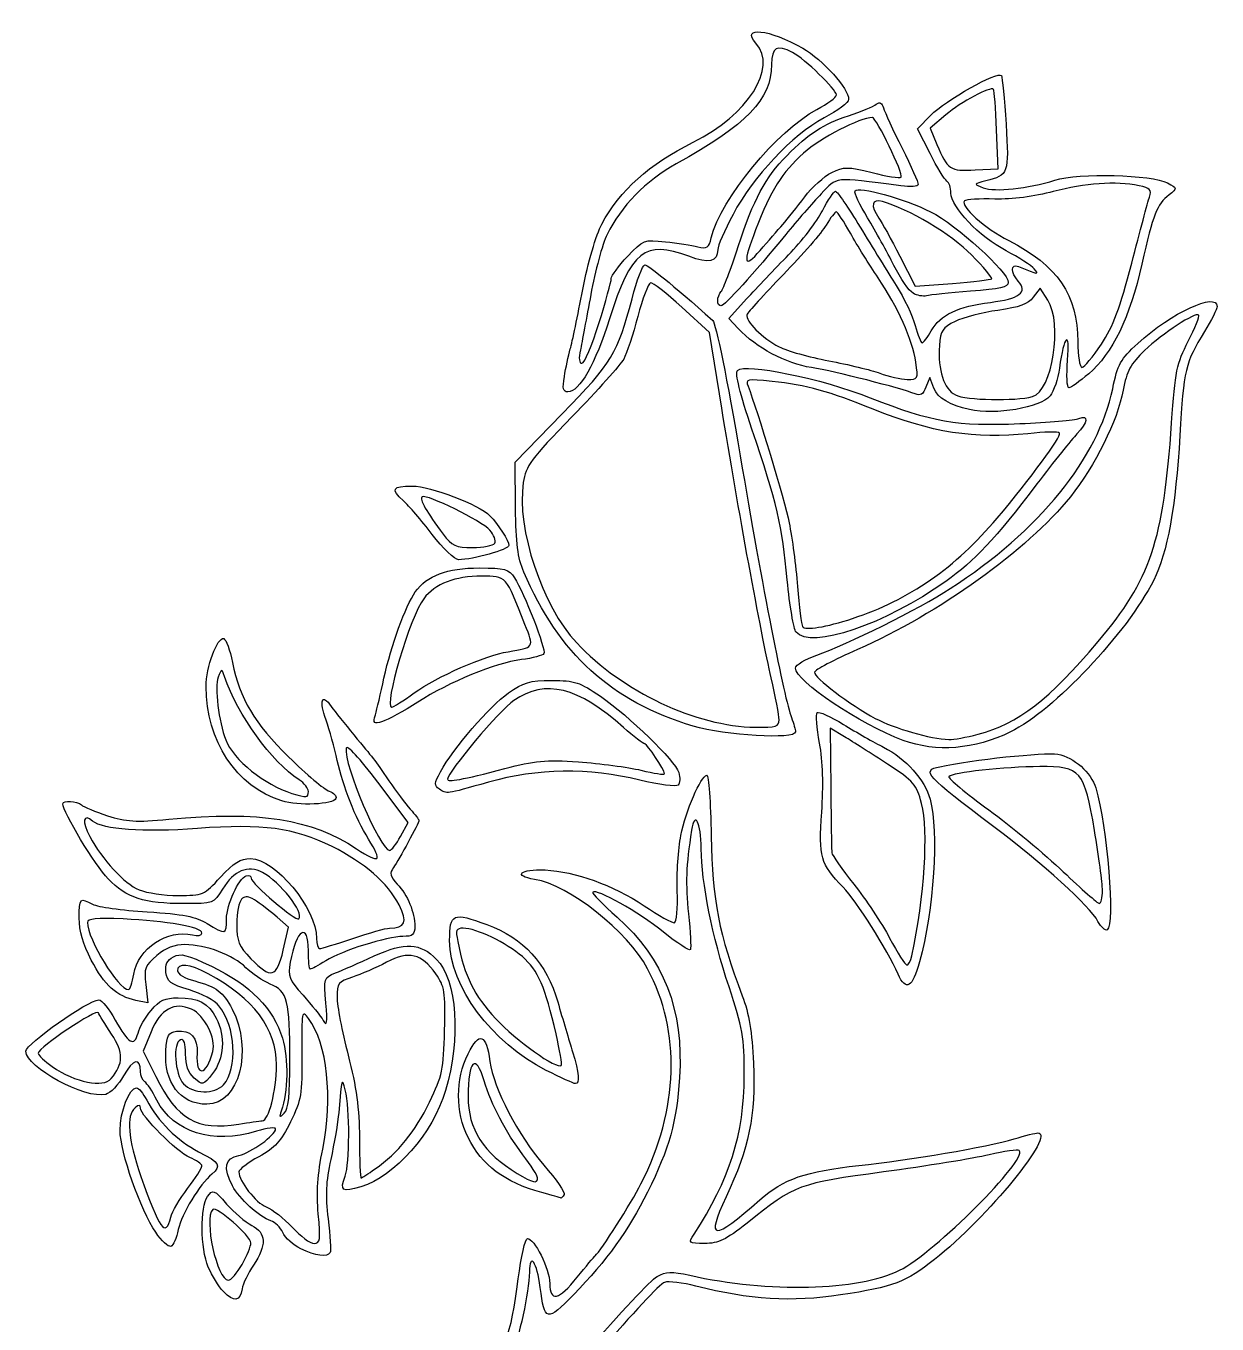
# Model space of a CAD drawing. Extents: x 1 to 78, y 1 to 158.
# Drawn here: x 0.5 to 77.5, y 74.5 to 158.4 of the extents above; entities that cross this region are included whole.
import ezdxf

# ---------------------------------------------------------------- set-up
doc = ezdxf.new("R2010")
doc.units = 0
doc.layers.get('0').update_dxf_attribs({"linetype": 'CONTINUOUS'})

msp = doc.modelspace()

# ---------------------------------------------------------------- linework, layer by layer
at = {"color": 7}
for points in [[(58.975884, 150.142403), (58.167775, 151.743256), (59.022843, 152.625462)], [(59.983796, 152.644238), (58.981131, 151.79277), (59.416106, 150.743198)], [(61.888661, 149.086372), (63.367708, 149.16446), (63.271456, 151.678001)], [(57.016232, 143.516433), (58.005861, 141.572573), (60.4222, 141.760045)], [(66.575371, 140.682694), (66.078867, 141.442837), (65.639114, 140.859844)], [(45.508415, 133.686335), (44.714864, 138.581126), (42.928786, 140.221682)], [(46.5777, 138.833964), (45.9578, 139.493818), (47.116772, 140.757264)], [(59.21716, 134.984424), (58.947587, 135.67071), (58.708549, 135.047743)], [(32.174431, 127.245965), (32.146875, 130.198305), (35.196005, 133.331382)], [(53.445833, 112.450684), (52.519792, 113.009558), (52.553359, 109.126592)], [(24.745388, 106.015726), (25.232436, 106.920123), (23.272439, 109.521456)], [(17.160231, 98.667324), (17.507457, 100.160817), (16.757374, 100.792172)], [(8.27593, 96.437262), (8.407793, 95.267378), (7.63313, 95.422313)], [(8.622553, 93.397599), (8.102401, 92.142522), (8.924464, 90.49099)]]:
    msp.add_lwpolyline(points, dxfattribs=at)
for points in [[(49.449456, 145.568701)], [(62.955331, 142.056805)], [(57.873662, 141.120229)], [(45.24375, 140.644876)], [(37.561507, 139.16592)], [(70.045096, 137.829617)], [(58.05015, 136.662897)], [(35.332165, 135.736855)], [(65.592169, 134.446458)], [(61.515625, 133.599576)], [(26.788787, 125.532073)], [(30.834261, 124.971754)], [(53.967113, 120.105194)], [(50.312955, 119.215786)], [(25.631909, 115.299575)], [(23.117489, 113.878606)], [(49.2125, 113.557108)], [(43.65625, 113.145181)], [(62.071231, 112.620676)], [(57.232825, 112.225529)], [(31.485417, 110.408469)], [(27.252671, 109.074122)], [(17.065624, 108.307857)], [(18.785416, 108.917362)], [(24.745388, 106.015726)], [(70.113059, 102.531646)], [(69.827537, 100.523098)], [(21.655031, 99.424636)], [(17.160231, 98.667324)], [(57.796001, 98.298312)], [(7.50181, 97.123017)], [(56.908549, 97.107687)], [(34.793597, 93.249832)], [(34.164603, 90.898504)], [(6.037717, 90.369483)], [(15.798656, 87.633061)], [(23.110197, 84.535838)], [(33.602083, 83.942378)], [(33.866646, 82.999498)], [(9.893124, 81.410781)], [(19.427282, 81.630962)], [(8.919497, 80.43077)], [(18.295804, 79.366412)], [(14.503362, 78.358294)], [(13.292692, 76.601005)]]:
    msp.add_lwpolyline(points, close=True, dxfattribs=at)
for points in [[(47.714815, 157.281186), (46.706713, 158.395129), (48.583273, 158.19565), (50.737635, 156.95986)], [(43.65625, 150.877029), (47.196621, 152.63671), (49.141171, 155.705082), (47.714815, 157.281186)], [(50.08979, 156.674184), (49.032861, 157.214582), (48.746833, 157.050865), (48.7309, 155.896381)], [(50.737635, 156.95986), (52.0685, 156.196447), (53.710417, 154.361836), (53.710417, 153.638194)], [(52.916667, 153.937563), (52.916667, 154.287648), (50.856205, 156.282322), (50.08979, 156.674184)], [(48.7309, 155.896381), (48.699655, 153.632463), (47.138593, 152.010064), (42.55361, 149.476378)], [(59.022843, 152.625462), (59.952866, 153.585003), (63.389793, 155.517545), (63.580944, 155.188427)], [(63.075717, 154.299089), (62.883145, 154.507256), (60.975026, 153.485997), (59.983796, 152.644238)], [(63.580944, 155.188427), (63.645833, 155.076703), (63.781855, 153.667578), (63.883215, 152.057037)], [(51.659896, 153.000545), (52.35112, 153.364053), (52.916667, 153.78571), (52.916667, 153.937563)], [(53.710417, 153.638194), (53.710417, 153.45028), (52.993573, 152.914459), (52.117434, 152.447481)], [(63.271456, 151.678001), (63.218518, 153.060449), (63.130435, 154.239938), (63.075717, 154.299089)], [(44.830439, 144.708489), (45.452898, 147.233), (49.090056, 151.649095), (51.659896, 153.000545)], [(53.710417, 152.596759), (54.510781, 152.857556), (55.313046, 153.187654), (55.493224, 153.330309)], [(55.493224, 153.330309), (55.725076, 153.513875), (55.863014, 153.445647), (55.965188, 153.096862)], [(55.965188, 153.096862), (56.044587, 152.825812), (56.583707, 151.651543), (57.163229, 150.487376)], [(52.117434, 152.447481), (50.064427, 151.353241), (47.517143, 148.653442), (46.235937, 146.213845)], [(49.710671, 150.009214), (51.151806, 151.468495), (52.069164, 152.06196), (53.710417, 152.596759)], [(55.241695, 152.470224), (54.43751, 152.476748), (51.90649, 151.167378), (50.799624, 150.17221)], [(57.09992, 148.629311), (57.279693, 148.809085), (55.509496, 152.468051), (55.241695, 152.470224)], [(63.883215, 152.057037), (64.084626, 148.856758), (64.044557, 148.744189), (62.573958, 148.378691)], [(37.750163, 145.592585), (38.923576, 147.776802), (40.804166, 149.459449), (43.65625, 150.877029)], [(50.799624, 150.17221), (49.383844, 148.899302), (48.695189, 147.80188), (47.69807, 145.229647)], [(57.163229, 150.487376), (57.742751, 149.32321), (58.214977, 148.269424), (58.21262, 148.14563)], [(59.416106, 150.743198), (60.095447, 149.103983), (60.250776, 148.999899), (61.888661, 149.086372)], [(42.55361, 149.476378), (40.622987, 148.409508), (38.963058, 146.713967), (38.096264, 144.923408)], [(46.570252, 144.137376), (47.568138, 147.19615), (48.318925, 148.599944), (49.710671, 150.009214)], [(60.054495, 148.374369), (59.905717, 148.466318), (59.420342, 149.261933), (58.975884, 150.142403)], [(50.867686, 147.346042), (51.339782, 147.972916), (52.125242, 148.679672), (52.613155, 148.916611)], [(57.083854, 148.064166), (52.622257, 148.633987), (53.022368, 148.675003), (51.92599, 147.535423)], [(52.613155, 148.916611), (53.433133, 149.314808), (53.630849, 149.314609), (55.225725, 148.913992)], [(55.225725, 148.913992), (56.174725, 148.675611), (57.018113, 148.547504), (57.09992, 148.629311)], [(67.041358, 148.426509), (68.579074, 148.911086), (73.30766, 148.797552), (74.324964, 148.251629)], [(52.017118, 146.45248), (52.371252, 147.143704), (52.749532, 147.709251), (52.857741, 147.709251)], [(52.857741, 147.709251), (52.965951, 147.709251), (53.685025, 146.667454), (54.455682, 145.394147)], [(54.932104, 145.99346), (54.42031, 146.843061), (54.05556, 147.625548), (54.12155, 147.73232)], [(54.12155, 147.73232), (54.324155, 148.060142), (57.330377, 147.23021), (59.008166, 146.383264)], [(58.21262, 148.14563), (58.210238, 148.021837), (57.702318, 147.985178), (57.083854, 148.064166)], [(60.325, 147.598595), (60.325, 147.933321), (60.203273, 148.282419), (60.054495, 148.374369)], [(62.573958, 148.378691), (61.782574, 148.182003), (61.782087, 148.180698), (62.410618, 147.940876)], [(62.410618, 147.940876), (63.172327, 147.650238), (65.279124, 147.871181), (67.041358, 148.426509)], [(66.939583, 147.694532), (65.715758, 147.366783), (64.269226, 147.18177), (63.165392, 147.21181)], [(72.483866, 148.068832), (70.967587, 148.372088), (68.964683, 148.23687), (66.939583, 147.694532)], [(73.150648, 147.341228), (73.303757, 147.812872), (73.200548, 147.925496), (72.483866, 148.068832)], [(74.324964, 148.251629), (74.963417, 147.909012), (74.963427, 147.908946), (74.422077, 147.478388)], [(49.449456, 145.568699), (49.757388, 145.919364), (50.39559, 146.719168), (50.867686, 147.346042)], [(51.92599, 147.535423), (51.379456, 146.967353), (50.353055, 145.791806), (49.645099, 144.923097)], [(55.893229, 147.050217), (55.198145, 147.243486), (55.099656, 146.788068), (55.662261, 145.982185)], [(61.655838, 143.600187), (60.35951, 144.912822), (57.566541, 146.58495), (55.893229, 147.050217)], [(63.888485, 143.866424), (62.170495, 144.763995), (60.325, 146.696853), (60.325, 147.598595)], [(61.200305, 147.08525), (60.888436, 146.773381), (62.533763, 145.298414), (64.055887, 144.525344)], [(63.165392, 147.21181), (62.180991, 147.2386), (61.296703, 147.181648), (61.200305, 147.08525)], [(72.004423, 143.055138), (72.535214, 145.105577), (73.051016, 147.034318), (73.150648, 147.341228)], [(74.422077, 147.478388), (73.623882, 146.843547), (73.401645, 146.277746), (72.663595, 143.001419)], [(46.235937, 146.213845), (45.690234, 145.174748), (45.24375, 144.157442), (45.24375, 143.953165)], [(49.824492, 143.60821), (50.676302, 144.481335), (51.662986, 145.761257), (52.017118, 146.45248)], [(52.907568, 146.386066), (52.829801, 146.386213), (52.538257, 145.999382), (52.25969, 145.526439)], [(53.82459, 144.997003), (53.397994, 145.76084), (52.985331, 146.385918), (52.907568, 146.386066)], [(56.634668, 142.919344), (56.210052, 143.760506), (55.443895, 145.143859), (54.932104, 145.99346)], [(55.662261, 145.982185), (55.862651, 145.695145), (56.471939, 144.585556), (57.016232, 143.516433)], [(59.008166, 146.383264), (60.677012, 145.540833), (64.029167, 142.495326), (64.029167, 141.821572)], [(36.52235, 141.359251), (36.851836, 143.063705), (37.391856, 144.925624), (37.750163, 145.592585)], [(47.69807, 145.229647), (46.848734, 143.038652), (46.931802, 142.661332), (47.992707, 143.891316)], [(47.992707, 143.891316), (48.485989, 144.463213), (49.141526, 145.218036), (49.449456, 145.568701)], [(52.25969, 145.526439), (51.981124, 145.053496), (50.735063, 143.615636), (49.490664, 142.331196)], [(54.455682, 145.394147), (55.226342, 144.12084), (56.272986, 142.424199), (56.781562, 141.623835)], [(38.096264, 144.923408), (37.789554, 144.289829), (37.316119, 142.544093), (37.044188, 141.043995)], [(43.368902, 143.508909), (40.535024, 144.585698), (39.634697, 143.874085), (38.254239, 139.466304)], [(39.413834, 143.498294), (40.443333, 144.580523), (40.489402, 144.598417), (41.861229, 144.448922)], [(41.861229, 144.448922), (42.630209, 144.365122), (43.571157, 144.220087), (43.952224, 144.126621)], [(43.952224, 144.126621), (44.552989, 143.979269), (44.669705, 144.056601), (44.830439, 144.708489)], [(49.645099, 144.923097), (47.578814, 142.387624), (45.688319, 140.300918), (45.457539, 140.300918)], [(55.607641, 142.125134), (55.053561, 142.940825), (54.251188, 144.233167), (53.82459, 144.997003)], [(64.055887, 144.525344), (67.203077, 142.926919), (68.519786, 140.999996), (68.524498, 137.985814)], [(38.364583, 142.065196), (38.364583, 142.246755), (38.836746, 142.891649), (39.413834, 143.498294)], [(45.24375, 143.953165), (45.24375, 143.128858), (44.705053, 143.001211), (43.368902, 143.508909)], [(45.475417, 141.240189), (45.602832, 141.378434), (46.095507, 142.682168), (46.570252, 144.137376)], [(47.116772, 140.757264), (47.754207, 141.452159), (48.972679, 142.735085), (49.824492, 143.60821)], [(62.955331, 142.056805), (63.019564, 142.116913), (62.434793, 142.811435), (61.655838, 143.600187)], [(65.704556, 142.698776), (65.534611, 142.907923), (64.71738, 143.433364), (63.888485, 143.866424)], [(39.705066, 140.763939), (40.01833, 141.964486), (40.394488, 142.946751), (40.540969, 142.946751)], [(40.540969, 142.946751), (40.758613, 142.946751), (42.240618, 141.737584), (44.924676, 139.370089)], [(57.873662, 141.120229), (57.616833, 141.268579), (57.059285, 142.078181), (56.634668, 142.919344)], [(64.67724, 141.903208), (64.172446, 142.460998), (64.180826, 143.049062), (64.690628, 142.842767)], [(64.690628, 142.842767), (66.012573, 142.30783), (66.023479, 142.306281), (65.704556, 142.698776)], [(72.663595, 143.001419), (71.885048, 139.545302), (70.761791, 137.230082), (69.225626, 135.915181)], [(70.045096, 137.829617), (70.813589, 138.98705), (71.25848, 140.173575), (72.004423, 143.055138)], [(37.561507, 139.16592), (38.0032, 140.578962), (38.364583, 141.883636), (38.364583, 142.065196)], [(40.889986, 141.791087), (40.750987, 141.751954), (40.386437, 140.775579), (40.079869, 139.621365)], [(42.928786, 140.221682), (41.946444, 141.123988), (41.028982, 141.83022), (40.889986, 141.791087)], [(49.490664, 142.331196), (48.246268, 141.046754), (47.185601, 139.877384), (47.133626, 139.732595)], [(58.05015, 136.662897), (57.838602, 138.109524), (56.881628, 140.24963), (55.607641, 142.125134)], [(60.4222, 141.760045), (61.751189, 141.863155), (62.891096, 141.996697), (62.955331, 142.056805)], [(64.029167, 141.821572), (64.029167, 141.513986), (63.49207, 141.387782), (61.581771, 141.246495)], [(62.870244, 140.532264), (64.741491, 140.75754), (65.318132, 141.195031), (64.67724, 141.903208)], [(35.716448, 137.522793), (35.836196, 137.959355), (36.198852, 139.685762), (36.52235, 141.359251)], [(37.044188, 141.043995), (36.772255, 139.543896), (36.466968, 137.92959), (36.365767, 137.456647)], [(45.24375, 140.644876), (45.24375, 140.834053), (45.347998, 141.101944), (45.475417, 141.240189)], [(56.781562, 141.623835), (57.290137, 140.82347), (57.843909, 139.662611), (58.012166, 139.044147)], [(58.7375, 140.957992), (58.519219, 140.898872), (58.130493, 140.971877), (57.873662, 141.120229)], [(61.581771, 141.246495), (60.235703, 141.146939), (58.955781, 141.017113), (58.7375, 140.957992)], [(72.402229, 137.878625), (74.574953, 139.863171), (77.522917, 141.236443), (77.522917, 140.264035)], [(35.196005, 133.331382), (38.447387, 136.672283), (38.780826, 137.221909), (39.705066, 140.763939)], [(45.457539, 140.300918), (45.339955, 140.300918), (45.24375, 140.455699), (45.24375, 140.644876)], [(59.045184, 138.696379), (59.633805, 139.731023), (60.77852, 140.280444), (62.870244, 140.532264)], [(65.639114, 140.859844), (65.305755, 140.4179), (64.754834, 140.213898), (63.362015, 140.01665)], [(65.592169, 134.446458), (66.881954, 134.807316), (67.568538, 139.162164), (66.575371, 140.682694)], [(77.522917, 140.264035), (77.522917, 140.098228), (77.156236, 139.366638), (76.708074, 138.638278)], [(38.254239, 139.466304), (37.346662, 136.568432), (36.306382, 134.744668), (35.561005, 134.744668)], [(40.079869, 139.621365), (39.773302, 138.46715), (39.362914, 137.225137), (39.167898, 136.861335)], [(44.924676, 139.370089), (45.122968, 139.195183), (45.868339, 135.513806), (46.695805, 130.622524)], [(47.133626, 139.732595), (46.996167, 139.349666), (48.140318, 138.207719), (49.2125, 137.657724)], [(60.594105, 139.30108), (59.78013, 138.902762), (59.653501, 138.707937), (59.583397, 137.746063)], [(63.362015, 140.01665), (62.351473, 139.87354), (61.105912, 139.551533), (60.594105, 139.30108)], [(76.346603, 139.713343), (76.135119, 139.924826), (74.000524, 138.529513), (72.842911, 137.423098)], [(75.656263, 138.014198), (76.103435, 138.881243), (76.414088, 139.645859), (76.346603, 139.713343)], [(36.470101, 136.596751), (36.628681, 136.596751), (37.119814, 137.752877), (37.561507, 139.16592)], [(51.30864, 136.314994), (49.634976, 136.58453), (47.74611, 137.590249), (46.5777, 138.833964)], [(58.012166, 139.044147), (58.18042, 138.425684), (58.382688, 137.920421), (58.461645, 137.921341)], [(58.461645, 137.921341), (58.540605, 137.922267), (58.803199, 138.271028), (59.045184, 138.696379)], [(67.863754, 136.795189), (68.027706, 138.812365), (67.618007, 138.408507), (67.338501, 136.277425)], [(76.708074, 138.638278), (75.46045, 136.610635), (75.36982, 136.226887), (75.121463, 131.920321)], [(49.2125, 137.657724), (49.721823, 137.396458), (51.165268, 136.990312), (52.420155, 136.755176)], [(59.583397, 137.746063), (59.466811, 136.146451), (59.856002, 134.93036), (60.606202, 134.550131)], [(68.524498, 137.985814), (68.525821, 137.07289), (68.644389, 136.332168), (68.788965, 136.332168)], [(68.788965, 136.332168), (68.932999, 136.332168), (69.498258, 137.00602), (70.045096, 137.829617)], [(70.777074, 134.95195), (71.103691, 136.535383), (71.280795, 136.854319), (72.402229, 137.878625)], [(74.588039, 132.746938), (74.818542, 136.080738), (74.921872, 136.59024), (75.656263, 138.014198)], [(35.332165, 135.736855), (35.423774, 136.282559), (35.5967, 137.08623), (35.716448, 137.522793)], [(39.167898, 136.861335), (38.972882, 136.497533), (37.473369, 134.826721), (35.835648, 133.148421)], [(36.365767, 137.456647), (36.246657, 136.899996), (36.28345, 136.596751), (36.470101, 136.596751)], [(52.420155, 136.755176), (53.675042, 136.520041), (55.163323, 136.158468), (55.727447, 135.951681)], [(67.942923, 135.009251), (67.819543, 135.009251), (67.783916, 135.812923), (67.863754, 136.795189)], [(72.842911, 137.423098), (71.925487, 136.546247), (71.686547, 136.103044), (71.454494, 134.84776)], [(47.461151, 132.331962), (46.685335, 134.629465), (46.356109, 135.96286), (46.523357, 136.130109)], [(46.523357, 136.130109), (47.017853, 136.624605), (51.951755, 135.613007), (55.107591, 134.370084)], [(58.008192, 134.611991), (57.051252, 135.00034), (52.866303, 136.06414), (51.30864, 136.314994)], [(55.727447, 135.951681), (56.29157, 135.744894), (57.081954, 135.567315), (57.483857, 135.557061)], [(57.483857, 135.557061), (58.194887, 135.538921), (58.210154, 135.568734), (58.05015, 136.662897)], [(67.338501, 136.277425), (67.248664, 135.592472), (66.973328, 134.788873), (66.726644, 134.491649)], [(69.225626, 135.915181), (68.643519, 135.41692), (68.066304, 135.009251), (67.942923, 135.009251)], [(35.561005, 134.744668), (35.250877, 134.744668), (35.201527, 134.958643), (35.332165, 135.736855)], [(48.755334, 135.422347), (47.118101, 135.59768), (47.023996, 135.578734), (47.207427, 135.110703)], [(47.207427, 135.110703), (47.813513, 133.564246), (49.562771, 127.747916), (49.863859, 126.278)], [(55.297917, 133.626732), (52.496971, 134.767927), (50.980927, 135.184006), (48.755334, 135.422347)], [(55.107591, 134.370084), (59.10434, 132.795969), (60.686646, 132.522049), (64.771926, 132.697047)], [(58.708549, 135.047743), (58.534057, 134.592993), (58.344943, 134.47533), (58.008192, 134.611991)], [(61.515625, 133.599576), (60.241871, 133.879859), (59.467851, 134.346213), (59.21716, 134.984424)], [(60.279706, 122.033837), (66.023543, 125.754135), (69.8515, 130.46484), (70.777074, 134.95195)], [(60.606202, 134.550131), (61.282088, 134.207567), (64.499225, 134.140673), (65.592169, 134.446458)], [(66.726644, 134.491649), (66.083492, 133.716732), (63.214901, 133.225659), (61.515625, 133.599576)], [(71.454494, 134.84776), (71.093219, 132.893438), (69.62797, 129.940288), (68.044113, 127.97427)], [(48.701785, 116.269087), (48.0558, 119.05647), (46.539126, 127.328695), (45.508415, 133.686335)], [(65.300609, 132.045221), (61.937606, 131.662114), (58.96715, 132.131768), (55.297917, 133.626732)], [(35.835648, 133.148421), (33.140761, 130.386762), (32.840692, 129.98174), (32.676028, 128.883672)], [(64.771926, 132.697047), (66.618982, 132.776167), (68.338568, 132.924801), (68.593229, 133.027343)], [(68.593229, 133.027343), (69.242527, 133.288789), (69.17481, 132.776591), (68.460938, 132.026726)], [(69.836795, 118.605083), (73.23328, 122.625863), (74.05797, 125.080514), (74.588039, 132.746938)], [(49.740839, 122.589224), (49.407403, 126.132722), (49.075467, 127.551318), (47.461151, 132.331962)], [(63.308124, 126.581995), (65.458022, 129.134312), (67.472576, 131.878594), (67.346301, 132.08291)], [(67.346301, 132.08291), (67.284264, 132.183285), (66.363704, 132.166326), (65.300609, 132.045221)], [(68.460938, 132.026726), (68.133516, 131.682797), (66.972656, 130.228652), (65.88125, 128.795293)], [(75.121463, 131.920321), (74.856935, 127.333362), (74.312153, 124.330714), (73.427825, 122.585573)], [(46.695805, 130.622524), (48.142001, 122.073802), (49.540742, 114.934669), (50.012642, 113.69348)], [(24.936978, 127.696452), (24.076662, 128.461024), (24.19415, 128.65925), (25.507629, 128.65925)], [(25.507629, 128.65925), (26.663878, 128.65925), (29.831281, 127.449633), (30.518264, 126.745712)], [(32.676028, 128.883672), (32.22838, 125.89855), (33.892008, 120.910374), (36.1311, 118.524076)], [(65.88125, 128.795293), (63.116656, 125.164517), (61.882393, 123.845585), (59.984121, 122.493617)], [(26.788787, 125.532073), (26.097716, 126.4315), (25.2644, 127.405471), (24.936978, 127.696452)], [(26.141234, 127.965335), (25.938003, 127.839732), (26.428225, 126.966935), (27.500278, 125.545686)], [(30.519148, 125.805793), (29.981901, 126.413189), (26.449323, 128.155745), (26.141234, 127.965335)], [(68.044113, 127.97427), (65.24171, 124.495692), (59.552097, 120.411981), (54.27486, 118.09141)], [(30.518264, 126.745712), (31.067367, 126.183073), (31.75, 125.118095), (31.75, 124.824083)], [(32.711472, 123.103), (32.318005, 124.022501), (32.195714, 124.965918), (32.174431, 127.245965)], [(49.863859, 126.278), (50.057606, 125.332114), (50.300377, 123.486646), (50.403347, 122.176958)], [(53.967113, 120.105194), (57.622715, 121.312858), (60.620783, 123.391636), (63.308124, 126.581995)], [(28.500832, 123.89675), (28.25028, 123.89675), (27.479858, 124.632646), (26.788787, 125.532073)], [(27.500278, 125.545686), (28.06859, 124.792258), (28.294984, 124.6905), (29.402892, 124.6905)], [(30.834261, 124.971754), (30.929866, 125.126446), (30.788065, 125.501762), (30.519148, 125.805793)], [(31.75, 124.824083), (31.75, 124.556591), (29.438055, 123.89675), (28.500832, 123.89675)], [(29.402892, 124.6905), (30.094542, 124.6905), (30.738659, 124.817066), (30.834261, 124.971754)], [(25.696811, 121.813608), (26.443164, 122.879765), (27.744195, 123.367583), (29.841328, 123.367583)], [(29.841328, 123.367583), (31.510457, 123.367583), (31.730225, 123.304882), (32.114003, 122.719163)], [(29.991563, 122.838416), (28.252494, 122.838416), (27.004116, 122.353327), (26.238575, 121.380097)], [(32.787183, 119.721061), (31.541088, 122.891471), (31.588665, 122.838416), (29.991563, 122.838416)], [(32.114003, 122.719163), (32.728138, 121.781874), (34.163564, 118.077671), (34.009341, 117.828131)], [(43.65625, 113.145181), (38.347248, 114.742828), (34.976615, 117.80951), (32.711472, 123.103)], [(50.312955, 119.215786), (50.154964, 119.406154), (49.897512, 120.924201), (49.740839, 122.589224)], [(59.984121, 122.493617), (56.084563, 119.716312), (51.255811, 118.079713), (50.312955, 119.215786)], [(73.427825, 122.585573), (71.675789, 119.128101), (66.985867, 114.154961), (64.170052, 112.76874)], [(23.672309, 116.245092), (24.137481, 118.384193), (25.046608, 120.884804), (25.696811, 121.813608)], [(50.403347, 122.176958), (50.50632, 120.867271), (50.651328, 119.695719), (50.725586, 119.573508)], [(51.659896, 117.734009), (53.569833, 118.385204), (58.254188, 120.721906), (60.279706, 122.033837)], [(26.238575, 121.380097), (25.369805, 120.275636), (23.631389, 114.37175), (24.174946, 114.37175)], [(50.725586, 119.573508), (50.882632, 119.31505), (52.258428, 119.540713), (53.967113, 120.105194)], [(31.697276, 117.954769), (33.412298, 118.239291), (33.386199, 118.196995), (32.787183, 119.721061)], [(12.170832, 115.702334), (12.170832, 116.927164), (12.909086, 118.932262), (13.310755, 118.798372)], [(13.310755, 118.798372), (13.464706, 118.747056), (13.721095, 118.057493), (13.880504, 117.266014)], [(36.1311, 118.524076), (39.098458, 115.361635), (43.823541, 113.133431), (47.691146, 113.072717)], [(62.071231, 112.620676), (64.686423, 113.31706), (66.644491, 114.826013), (69.836795, 118.605083)], [(25.631909, 115.299575), (27.076405, 116.337345), (30.206005, 117.707365), (31.697276, 117.954769)], [(34.009341, 117.828131), (33.937403, 117.711733), (33.283911, 117.537616), (32.557138, 117.441207)], [(50.270833, 116.895846), (50.270833, 117.099104), (50.885437, 117.469954), (51.659896, 117.734009)], [(54.27486, 118.09141), (52.766293, 117.428044), (51.516137, 116.771224), (51.496735, 116.63181)], [(13.360166, 116.356125), (13.181395, 116.870255), (13.169748, 116.86866), (12.950321, 116.300012)], [(13.880504, 117.266014), (14.353613, 114.917019), (15.293675, 113.33571), (17.517842, 111.147527)], [(32.557138, 117.441207), (30.835653, 117.212846), (27.919368, 116.015326), (25.854048, 114.688702)], [(57.232825, 112.225529), (54.466027, 113.248752), (50.270833, 116.063017), (50.270833, 116.895846)], [(51.496735, 116.63181), (51.449063, 116.289251), (53.798436, 114.505333), (55.430208, 113.645056)], [(12.950321, 116.300012), (12.716017, 115.692812), (12.992369, 113.418488), (13.442547, 112.249096)], [(18.190103, 109.674483), (16.38865, 110.856689), (14.237815, 113.832111), (13.360166, 116.356125)], [(23.117489, 113.878606), (23.214406, 114.222596), (23.464074, 115.287515), (23.672309, 116.245092)], [(31.712035, 115.288997), (32.690451, 115.976654), (33.092242, 116.091541), (34.51873, 116.091541)], [(39.158333, 113.063674), (36.238479, 115.675225), (34.086017, 116.20413), (32.068296, 114.805849)], [(34.51873, 116.091541), (36.01716, 116.091541), (36.331083, 115.989928), (37.659781, 115.074819)], [(49.2125, 113.557108), (49.2125, 113.836662), (48.982678, 115.057052), (48.701785, 116.269087)], [(17.065624, 108.307857), (14.143698, 109.229083), (12.170832, 112.209456), (12.170832, 115.702334)], [(19.931173, 113.52793), (19.469702, 114.8178), (19.649995, 115.295283), (20.266278, 114.415417)], [(24.174946, 114.37175), (24.265968, 114.37175), (24.921601, 114.78927), (25.631909, 115.299575)], [(27.32827, 110.19455), (28.134569, 111.680935), (30.515907, 114.448325), (31.712035, 115.288997)], [(37.659781, 115.074819), (39.537177, 113.781806), (42.483143, 110.916847), (42.727729, 110.146227)], [(20.266278, 114.415417), (20.491973, 114.093191), (21.146785, 113.266937), (21.721412, 112.579296)], [(25.854048, 114.688702), (24.949477, 114.107669), (23.924053, 113.546977), (23.575326, 113.442724)], [(32.068296, 114.805849), (31.141083, 114.163287), (27.78125, 110.181297), (27.78125, 109.724944)], [(51.679393, 114.01642), (51.773397, 114.110423), (52.536722, 113.767068), (53.375674, 113.253409)], [(20.652932, 110.932166), (20.480392, 111.732531), (20.1556, 112.900624), (19.931173, 113.52793)], [(23.575326, 113.442724), (23.005163, 113.272268), (22.959032, 113.316184), (23.117489, 113.878606)], [(47.691146, 113.072717), (49.023556, 113.051788), (49.2125, 113.111957), (49.2125, 113.557108)], [(50.012642, 113.69348), (50.154647, 113.319978), (50.270833, 112.903074), (50.270833, 112.767025)], [(51.831126, 112.040088), (51.65367, 113.033069), (51.585392, 113.922418), (51.679393, 114.01642)], [(55.430208, 113.645056), (56.67175, 112.990511), (59.000274, 112.32329), (60.192708, 112.280398)], [(21.721412, 112.579296), (23.017286, 111.028562), (22.99668, 111.055494), (23.993903, 109.60925)], [(40.525816, 111.994633), (40.428545, 111.997014), (39.813177, 112.477973), (39.158333, 113.063674)], [(50.270833, 112.767025), (50.270833, 112.264825), (45.71646, 112.525199), (43.65625, 113.145181)], [(53.375674, 113.253409), (54.214625, 112.739749), (55.377292, 112.077302), (55.959375, 111.781302)], [(56.223958, 110.684384), (55.205312, 111.34847), (53.955156, 112.143305), (53.445833, 112.450684)], [(64.170052, 112.76874), (61.851511, 111.627325), (59.374781, 111.433388), (57.232825, 112.225529)], [(60.192708, 112.280398), (60.48375, 112.269921), (61.329086, 112.423054), (62.071231, 112.620676)], [(13.442547, 112.249096), (13.938244, 110.961464), (15.954549, 109.336787), (17.72537, 108.798127)], [(21.230303, 111.712462), (21.032308, 110.723407), (23.426612, 105.111333), (24.046573, 105.111333)], [(23.272439, 109.521456), (22.096837, 111.081733), (21.279571, 111.958578), (21.230303, 111.712462)], [(41.804167, 110.064907), (41.804167, 110.330356), (40.704429, 111.99046), (40.525816, 111.994633)], [(51.97148, 107.587912), (52.089719, 109.304648), (52.040401, 110.869055), (51.831126, 112.040088)], [(55.959375, 111.781302), (57.414075, 111.041561), (58.633535, 109.682439), (58.976506, 108.418625)], [(17.517842, 111.147527), (18.654714, 110.029048), (19.828276, 109.036678), (20.125755, 108.942262)], [(22.672547, 105.844194), (21.811752, 107.235091), (21.019869, 109.23007), (20.652932, 110.932166)], [(31.485417, 110.408469), (33.388083, 110.912026), (34.121407, 110.977537), (36.247917, 110.833919)], [(36.247917, 110.833919), (37.630365, 110.740555), (39.446068, 110.49708), (40.282812, 110.292864)], [(59.597396, 110.523181), (61.684281, 110.979823), (66.358998, 111.471832), (67.223338, 111.325803)], [(67.223338, 111.325803), (68.254205, 111.151638), (69.388919, 110.148555), (69.687318, 109.147658)], [(27.252671, 109.074122), (26.904873, 109.293985), (26.914123, 109.431087), (27.32827, 110.19455)], [(27.78125, 109.724944), (27.78125, 109.500318), (28.682114, 109.666553), (31.485417, 110.408469)], [(40.216667, 109.657856), (36.893386, 110.462753), (33.599625, 110.417708), (30.427083, 109.523969)], [(40.282812, 110.292864), (41.119557, 110.088648), (41.804167, 109.986069), (41.804167, 110.064907)], [(42.727729, 110.146227), (42.830763, 109.821591), (42.813941, 109.456347), (42.690346, 109.33457)], [(42.865498, 106.077679), (43.178698, 107.669647), (44.141663, 109.907607), (44.540966, 109.971515)], [(44.540966, 109.971515), (44.659902, 109.990538), (44.788087, 108.220187), (44.825817, 106.037375)], [(58.418293, 108.154041), (58.101987, 109.376673), (57.935641, 109.568488), (56.223958, 110.684384)], [(63.103125, 106.635508), (58.654675, 109.980013), (58.40095, 110.261381), (59.597396, 110.523181)], [(66.072771, 110.527616), (63.794571, 110.518461), (60.355004, 110.136432), (60.193158, 109.874561)], [(69.602853, 106.40794), (68.950097, 110.278677), (68.727648, 110.538276), (66.072771, 110.527616)], [(18.785416, 108.917362), (18.785416, 109.118905), (18.517525, 109.459609), (18.190103, 109.674483)], [(23.993903, 109.60925), (24.445433, 108.954406), (25.065584, 108.132518), (25.372017, 107.782828)], [(30.427083, 109.523969), (27.556698, 108.715352), (27.771947, 108.745853), (27.252671, 109.074122)], [(42.690346, 109.33457), (42.566749, 109.212793), (41.453594, 109.358277), (40.216667, 109.657856)], [(52.553359, 109.126592), (52.571827, 106.99096), (52.601588, 105.11604), (52.619505, 104.960105)], [(60.193158, 109.874561), (60.129827, 109.772088), (61.287382, 108.807269), (62.765506, 107.73052)], [(69.687318, 109.147658), (70.424357, 106.675454), (70.933466, 100.294535), (70.419042, 99.976604)], [(2.910416, 108.126586), (2.910416, 108.371508), (3.830525, 108.316239), (4.11427, 108.054272)], [(20.565122, 108.462318), (20.437855, 108.075809), (18.125368, 107.973741), (17.065624, 108.307857)], [(17.72537, 108.798127), (18.69456, 108.503313), (18.785416, 108.513533), (18.785416, 108.917362)], [(20.125755, 108.942262), (20.423237, 108.847845), (20.620952, 108.631871), (20.565122, 108.462318)], [(58.976506, 108.418625), (59.540794, 106.339283), (59.209011, 101.24586), (58.291423, 97.901437)], [(5.838858, 103.272278), (4.994925, 104.141894), (2.910416, 107.597263), (2.910416, 108.126586)], [(4.11427, 108.054272), (4.252515, 107.92664), (5.010593, 107.612807), (5.79889, 107.356868)], [(4.834815, 107.013192), (4.224482, 107.519724), (4.130272, 107.000492), (4.65384, 106.015742)], [(9.76764, 107.125847), (15.672725, 107.671576), (18.94847, 107.157845), (21.89427, 105.224043)], [(25.372017, 107.782828), (25.678449, 107.433139), (25.929166, 107.101762), (25.929166, 107.046429)], [(44.181366, 105.212137), (44.176233, 106.924766), (43.760813, 107.725168), (43.55656, 106.415943)], [(53.365138, 102.730083), (51.8756, 104.268376), (51.768552, 104.64151), (51.97148, 107.587912)], [(57.796001, 98.298312), (58.621152, 102.168706), (58.88513, 106.349557), (58.418293, 108.154041)], [(62.765506, 107.73052), (64.243627, 106.653769), (66.41256, 104.854753), (67.585355, 103.732703)], [(11.621065, 106.530741), (8.06942, 106.266551), (5.515707, 106.448103), (4.834815, 107.013192)], [(5.79889, 107.356868), (7.009415, 106.963845), (7.62619, 106.927941), (9.76764, 107.125847)], [(20.318483, 105.357329), (17.833283, 106.580789), (15.864603, 106.846394), (11.621065, 106.530741)], [(25.929166, 107.046429), (25.929166, 106.889836), (24.639242, 104.503122), (24.282015, 103.998744)], [(69.827537, 100.523098), (69.31451, 101.481694), (66.235522, 104.280459), (63.103125, 106.635508)], [(4.65384, 106.015742), (5.443417, 104.530665), (6.895146, 102.960988), (7.846797, 102.563364)], [(21.89427, 105.224043), (23.422426, 104.22087), (23.593046, 104.356823), (22.672547, 105.844194)], [(24.046573, 105.111333), (24.163043, 105.111333), (24.477511, 105.51831), (24.745388, 106.015726)], [(42.631336, 102.490759), (42.589453, 103.596056), (42.694826, 105.210171), (42.865498, 106.077679)], [(43.55656, 106.415943), (43.192954, 104.085311), (43.152139, 102.973418), (43.358136, 101.010291)], [(44.825817, 106.037375), (44.897686, 101.879667), (45.324514, 99.685128), (46.832769, 95.718625)], [(70.113059, 102.531646), (70.112266, 103.004588), (69.882628, 104.74892), (69.602853, 106.40794)], [(24.649098, 101.58776), (23.929352, 102.998582), (22.392589, 104.336249), (20.318483, 105.357329)], [(45.97567, 96.29422), (44.905242, 99.501267), (44.187782, 103.067133), (44.181366, 105.212137)], [(52.619505, 104.960105), (52.637417, 104.804168), (53.278506, 103.890487), (54.04413, 102.929703)], [(13.11023, 103.391541), (13.966403, 104.324089), (14.385797, 104.582166), (15.045083, 104.582166)], [(15.823725, 103.680368), (14.862579, 104.18046), (13.983673, 103.818608), (13.241085, 102.617077)], [(15.045083, 104.582166), (16.643793, 104.582166), (19.314582, 101.356517), (19.314582, 99.425675)], [(10.760193, 101.673226), (8.169658, 101.675343), (7.029073, 102.045841), (5.838858, 103.272278)], [(10.365686, 102.200916), (11.984608, 102.200916), (12.038639, 102.224358), (13.11023, 103.391541)], [(13.493749, 100.68369), (13.493749, 101.610639), (14.27032, 103.29762), (14.774367, 103.465635)], [(14.774367, 103.465635), (14.943152, 103.521896), (15.081249, 103.453412), (15.081249, 103.313439)], [(15.081249, 103.313439), (15.081249, 102.976873), (17.97642, 100.509975), (18.158144, 100.691699)], [(18.158144, 100.691699), (18.539705, 101.073262), (16.968612, 103.084675), (15.823725, 103.680368)], [(24.282015, 103.998744), (24.019541, 103.62815), (24.064049, 103.439217), (24.531335, 102.940411)], [(33.410152, 103.238184), (31.977433, 103.471065), (32.484531, 103.93027), (34.086104, 103.850294)], [(40.710654, 97.46434), (39.419985, 99.885884), (35.639489, 102.875816), (33.410152, 103.238184)], [(34.086104, 103.850294), (36.053445, 103.752055), (38.457524, 102.883052), (40.481237, 101.538646)], [(67.585355, 103.732703), (68.758149, 102.610655), (69.807005, 101.687921), (69.916146, 101.682182)], [(7.846797, 102.563364), (8.323899, 102.364016), (9.457398, 102.200916), (10.365686, 102.200916)], [(13.241085, 102.617077), (12.658843, 101.674991), (12.650339, 101.671755), (10.760193, 101.673226)], [(24.531335, 102.940411), (25.200146, 102.226486), (25.664582, 101.10311), (25.664582, 100.199317)], [(37.16673, 102.414173), (37.099632, 102.347075), (37.809175, 101.616862), (38.743493, 100.791476)], [(41.728041, 99.840733), (40.132934, 101.127314), (37.413914, 102.661358), (37.16673, 102.414173)], [(42.454256, 100.438633), (42.59747, 100.462657), (42.674402, 101.354215), (42.631336, 102.490759)], [(56.908549, 97.107687), (56.182183, 98.726927), (54.207582, 101.860064), (53.365138, 102.730083)], [(54.04413, 102.929703), (54.809755, 101.968919), (55.851552, 100.400869), (56.359234, 99.445143)], [(69.916146, 101.682182), (70.025286, 101.676441), (70.113898, 102.058703), (70.113059, 102.531646)], [(3.968749, 100.738162), (3.968749, 102.04673), (4.000726, 102.079438), (4.840628, 101.629938)], [(4.840628, 101.629938), (5.155506, 101.461419), (6.741693, 101.241244), (8.365489, 101.140657)], [(14.472353, 101.962434), (14.297924, 101.788005), (14.155207, 101.062544), (14.155207, 100.350299)], [(16.757374, 100.792172), (15.203383, 102.100187), (14.811041, 102.301122), (14.472353, 101.962434)], [(24.036281, 100.0883), (25.05218, 100.09772), (25.211007, 100.486329), (24.649098, 101.58776)], [(40.481237, 101.538646), (41.427122, 100.910268), (42.314982, 100.415265), (42.454256, 100.438633)], [(4.751939, 98.026183), (4.222228, 99.050049), (3.968749, 99.92778), (3.968749, 100.738162)], [(6.81302, 100.682055), (5.095025, 100.757067), (4.497916, 100.69867), (4.497916, 100.455629)], [(11.906249, 99.772224), (11.906249, 100.148258), (9.599024, 100.56041), (6.81302, 100.682055)], [(8.365489, 101.140657), (10.708642, 100.995506), (11.507834, 100.84035), (12.238589, 100.388719)], [(12.238589, 100.388719), (13.436014, 99.648669), (13.493749, 99.662237), (13.493749, 100.68369)], [(27.91719, 99.281885), (27.912772, 101.042179), (28.126992, 101.134926), (30.320152, 100.322216)], [(38.743493, 100.791476), (41.76468, 98.122536), (43.051852, 94.815745), (42.777894, 90.426958)], [(43.358136, 101.010291), (43.480297, 99.846125), (43.533325, 98.808429), (43.475976, 98.704305)], [(4.497916, 100.455629), (4.497916, 99.383069), (6.501706, 96.1155), (7.159436, 96.1155)], [(7.50181, 97.123017), (7.763673, 98.760611), (9.697015, 100.052201), (11.288508, 99.652759)], [(14.155207, 100.350299), (14.155207, 99.232537), (14.279995, 98.92656), (15.067006, 98.11457)], [(18.785416, 98.629041), (18.785416, 100.52839), (18.001767, 100.028565), (17.613957, 97.881869)], [(21.655031, 99.424636), (22.723998, 99.787424), (23.79556, 100.086073), (24.036281, 100.0883)], [(25.664582, 100.199317), (25.664582, 99.665099), (25.533793, 99.555083), (24.898703, 99.555083)], [(28.796626, 100.08425), (28.341764, 100.08425), (28.292261, 99.96478), (28.440316, 99.224354)], [(32.619955, 98.245919), (31.593679, 99.147), (29.644406, 100.08425), (28.796626, 100.08425)], [(30.320152, 100.322216), (32.707683, 99.437476), (34.18676, 97.824745), (34.906204, 95.32175)], [(43.475976, 98.704305), (43.418628, 98.600178), (42.632056, 99.11157), (41.728041, 99.840733)], [(70.419042, 99.976604), (70.295455, 99.900221), (70.029276, 100.146144), (69.827537, 100.523098)], [(10.802071, 99.022067), (10.130003, 99.024739), (9.570108, 98.807077), (8.987127, 98.316529)], [(14.744585, 97.534553), (13.929626, 98.349509), (12.161355, 99.01668), (10.802071, 99.022067)], [(11.288508, 99.652759), (11.638462, 99.564928), (11.906249, 99.616715), (11.906249, 99.772224)], [(19.314582, 99.425675), (19.314582, 99.060286), (19.403879, 98.762164), (19.51302, 98.763177)], [(19.51302, 98.763177), (19.62216, 98.764236), (20.586067, 99.061849), (21.655031, 99.424636)], [(24.898703, 99.555083), (23.878729, 99.555083), (20.984611, 98.637868), (19.9035, 97.971986)], [(23.042114, 98.289827), (25.035826, 99.201301), (25.998574, 99.148934), (27.077165, 98.070342)], [(34.164603, 90.898504), (30.623245, 92.686301), (27.924673, 96.307508), (27.91719, 99.281885)], [(28.440316, 99.224354), (28.898107, 96.934922), (29.471218, 95.770401), (30.899269, 94.227936)], [(56.359234, 99.445143), (56.866917, 98.489421), (57.369321, 97.70646), (57.475689, 97.705233)], [(8.987127, 98.316529), (8.219791, 97.670861), (8.155912, 97.502065), (8.27593, 96.437262)], [(9.575288, 97.230089), (9.517009, 97.728929), (9.656711, 98.019455), (10.058177, 98.234312)], [(10.058177, 98.234312), (10.530289, 98.486979), (10.934847, 98.386641), (12.521429, 97.623381)], [(15.067006, 98.11457), (16.363028, 96.777416), (16.74425, 96.878084), (17.160231, 98.667324)], [(18.911312, 97.438416), (18.842071, 97.438416), (18.785416, 97.974198), (18.785416, 98.629041)], [(20.535571, 97.190444), (20.955433, 97.356795), (22.083378, 97.851518), (23.042114, 98.289827)], [(27.022547, 97.12606), (26.072107, 98.458636), (25.306067, 98.640323), (23.84069, 97.880726)], [(34.793597, 93.249832), (34.101966, 96.289103), (33.640437, 97.349924), (32.619955, 98.245919)], [(57.475689, 97.705233), (57.582057, 97.70391), (57.726199, 97.97089), (57.796001, 98.298312)], [(7.63313, 95.422313), (6.402429, 95.668452), (5.593534, 96.39949), (4.751939, 98.026183)], [(12.307042, 97.140432), (11.094211, 97.787521), (10.318749, 97.864393), (10.318749, 97.337533)], [(10.318749, 97.337533), (10.318749, 97.130574), (10.806445, 96.843199), (11.443228, 96.674935)], [(12.521429, 97.623381), (15.028086, 96.417498), (16.554036, 94.871749), (17.10342, 92.981941)], [(16.311088, 96.478939), (15.828432, 96.680605), (15.123506, 97.155632), (14.744585, 97.534553)], [(17.613957, 97.881869), (17.448145, 96.964016), (17.524721, 96.765951), (18.439028, 95.747835)], [(19.9035, 97.971986), (19.427041, 97.678523), (18.980556, 97.438416), (18.911312, 97.438416)], [(23.84069, 97.880726), (23.170342, 97.53324), (22.17539, 97.10374), (21.629686, 96.926281)], [(27.077165, 98.070342), (28.388749, 96.758757), (28.648401, 92.927379), (27.652041, 89.587562)], [(40.286149, 83.553501), (42.731179, 88.388216), (42.88373, 93.387235), (40.710654, 97.46434)], [(58.291423, 97.901437), (57.833723, 96.23321), (57.40994, 95.989965), (56.908549, 97.107687)], [(7.159436, 96.1155), (7.259131, 96.1155), (7.413201, 96.568882), (7.50181, 97.123017)], [(11.090573, 96.097664), (9.8691, 96.464562), (9.645173, 96.631911), (9.575288, 97.230089)], [(11.443228, 96.674935), (12.824726, 96.309886), (13.285998, 95.963306), (13.854402, 94.863288)], [(16.725529, 91.248759), (16.746298, 93.559688), (15.230752, 95.580536), (12.307042, 97.140432)], [(17.594791, 91.564518), (17.594791, 95.423196), (17.442504, 96.006203), (16.311088, 96.478939)], [(19.913533, 95.244973), (19.774423, 96.861961), (19.784273, 96.892777), (20.535571, 97.190444)], [(21.629686, 96.926281), (20.721756, 96.631027), (20.637523, 96.521117), (20.637779, 95.63196)], [(27.586686, 93.482112), (27.643852, 96.021009), (27.597587, 96.319808), (27.022547, 97.12606)], [(13.005349, 95.072525), (12.740528, 95.399566), (11.87888, 95.860878), (11.090573, 96.097664)], [(18.439028, 95.747835), (18.993344, 95.13058), (19.583677, 94.395245), (19.750878, 94.113755)], [(46.95825, 90.55925), (46.962166, 93.068394), (46.867032, 93.623659), (45.97567, 96.29422)], [(46.832769, 95.718625), (47.272808, 94.56138), (47.4691, 93.378181), (47.557018, 91.353)], [(0.529165, 92.134044), (0.529165, 92.612067), (4.555235, 95.4479), (5.239686, 95.451983)], [(5.216669, 94.624311), (5.11817, 94.915212), (1.322318, 92.369793), (1.324733, 92.014458)], [(5.239686, 95.451983), (5.429376, 95.453041), (5.905626, 94.866836), (6.298019, 94.14914)], [(8.622402, 94.772192), (9.175913, 95.430004), (9.509497, 95.586333), (10.359664, 95.586333)], [(11.236144, 94.844664), (10.125291, 95.350804), (9.225591, 94.852654), (8.622553, 93.397599)], [(10.359664, 95.586333), (11.687063, 95.586333), (12.323857, 95.246619), (12.829552, 94.268713)], [(12.605738, 92.108523), (12.829846, 92.951729), (12.073241, 94.463259), (11.236144, 94.844664)], [(13.854402, 94.863288), (15.229228, 92.202624), (14.307523, 88.707166), (12.231115, 88.707166)], [(13.298063, 89.963937), (14.244258, 91.01836), (14.088614, 93.734752), (13.005349, 95.072525)], [(18.799084, 94.245298), (18.360061, 94.827325), (18.344866, 94.747657), (18.366313, 91.976273)], [(19.750878, 94.113755), (19.993784, 93.704817), (20.026475, 93.932163), (19.913533, 95.244973)], [(20.637779, 95.63196), (20.637936, 95.097542), (20.960992, 93.410135), (21.355684, 91.882166)], [(34.906204, 95.32175), (35.219913, 94.230343), (35.65013, 92.779223), (35.862249, 92.097035)], [(6.065479, 93.232846), (5.641207, 93.87242), (5.259244, 94.498578), (5.216669, 94.624311)], [(6.298019, 94.14914), (7.12771, 92.631612), (7.544603, 92.393241), (7.773555, 93.305458)], [(7.773555, 93.305458), (7.863641, 93.664384), (8.245619, 94.324413), (8.622402, 94.772192)], [(12.829552, 94.268713), (13.433487, 93.100835), (13.335454, 91.62142), (12.592605, 90.69296)], [(19.712902, 85.798149), (20.387822, 89.098879), (20.003867, 92.64808), (18.799084, 94.245298)], [(30.899269, 94.227936), (32.196352, 92.826933), (34.856994, 90.932217), (35.13578, 91.211003)], [(6.037717, 90.369483), (6.847506, 91.345221), (6.854279, 92.043761), (6.065479, 93.232846)], [(9.574151, 92.176431), (9.644403, 93.157392), (9.751842, 93.350778), (10.267168, 93.42383)], [(10.267168, 93.42383), (11.158087, 93.550129), (11.662502, 93.003748), (11.594004, 91.986613)], [(26.61974, 88.851904), (27.451624, 90.566415), (27.529422, 90.938953), (27.586686, 93.482112)], [(29.106516, 91.962462), (29.839396, 93.429915), (30.272289, 93.280354), (30.519854, 91.474158)], [(35.13578, 91.211003), (35.190345, 91.265566), (35.03636, 92.18304), (34.793597, 93.249832)], [(10.517186, 92.869597), (10.007641, 92.692418), (10.14822, 90.657058), (10.713118, 90.032853)], [(10.847916, 91.945222), (10.847916, 92.661666), (10.745159, 92.948866), (10.517186, 92.869597)], [(17.10342, 92.981941), (17.508097, 91.589894), (17.474784, 89.533825), (17.027019, 88.266656)], [(5.686943, 89.344582), (4.371453, 89.014414), (0.529165, 91.092427), (0.529165, 92.134044)], [(1.324733, 92.014458), (1.325791, 91.868937), (1.730347, 91.47492), (2.223901, 91.138864)], [(7.937499, 90.823833), (7.937499, 91.750613), (7.44939, 91.630392), (6.844823, 90.554707)], [(12.231115, 88.707166), (10.507905, 88.707166), (9.426794, 90.118798), (9.574151, 92.176431)], [(11.403295, 90.403238), (11.018728, 90.751266), (10.847916, 91.225516), (10.847916, 91.945222)], [(11.594004, 91.986613), (11.489506, 90.435007), (12.183162, 90.518589), (12.605738, 92.108523)], [(17.225123, 88.124935), (17.500975, 88.381488), (17.594791, 89.254412), (17.594791, 91.564518)], [(18.366313, 91.976273), (18.386792, 89.329932), (18.329208, 88.983209), (17.634113, 87.567632)], [(21.355684, 91.882166), (21.890293, 89.812545), (22.075785, 88.446144), (22.08301, 86.524354)], [(29.104929, 86.568968), (28.29243, 88.189369), (28.293071, 90.333655), (29.106516, 91.962462)], [(30.150419, 90.228521), (29.609172, 92.038482), (29.104167, 91.544042), (29.104167, 89.204152)], [(30.519854, 91.474158), (30.759479, 89.725902), (32.343122, 86.684332), (34.00724, 84.776228)], [(35.862249, 92.097035), (36.288189, 90.727178), (36.352001, 90.025612), (36.049479, 90.038608)], [(2.223901, 91.138864), (3.733505, 90.11099), (5.523496, 89.749887), (6.037717, 90.369483)], [(8.205863, 90.160038), (8.058263, 90.251259), (7.937499, 90.549968), (7.937499, 90.823833)], [(12.592605, 90.69296), (11.965354, 89.908981), (11.952818, 89.905925), (11.403295, 90.403238)], [(15.798656, 87.633061), (16.22908, 87.654254), (16.71009, 89.53064), (16.725529, 91.248759)], [(36.049479, 90.038608), (35.940339, 90.043291), (35.092145, 90.430249), (34.164603, 90.898504)], [(47.557018, 91.353), (47.703213, 87.985431), (47.274067, 85.893656), (45.785135, 82.716359)], [(6.844823, 90.554707), (6.513903, 89.965916), (5.992859, 89.421361), (5.686943, 89.344582)], [(6.614582, 87.018564), (6.614582, 88.217163), (7.211122, 89.7655), (7.672916, 89.7655)], [(7.672916, 89.7655), (7.810965, 89.7655), (8.10779, 89.409918), (8.332527, 88.975322)], [(8.999169, 88.965212), (8.710453, 89.531145), (8.353464, 90.068815), (8.205863, 90.160038)], [(8.924464, 90.49099), (10.303713, 87.720067), (11.582476, 86.989081), (14.287499, 87.425292)], [(10.713118, 90.032853), (11.314606, 89.368217), (12.729638, 89.330493), (13.298063, 89.963937)], [(21.166674, 89.633208), (20.951485, 90.478885), (20.944826, 90.455896), (20.745007, 88.178)], [(32.658749, 85.440504), (31.542834, 86.902433), (30.615983, 88.671649), (30.150419, 90.228521)], [(42.777894, 90.426958), (42.600724, 87.588714), (42.116875, 85.859784), (40.705061, 83.020117)], [(43.719647, 80.306646), (46.028036, 83.840772), (46.952334, 86.766866), (46.95825, 90.55925)], [(8.332527, 88.975322), (9.027037, 87.632291), (10.345678, 86.321186), (11.683994, 85.643008)], [(15.436074, 86.96148), (12.593814, 86.106085), (10.054528, 86.896535), (8.999169, 88.965212)], [(21.159265, 84.057487), (21.46732, 84.867737), (21.472053, 88.433055), (21.166674, 89.633208)], [(27.652041, 89.587562), (26.830954, 86.835268), (24.357964, 84.023293), (22.186349, 83.372661)], [(29.104167, 89.204152), (29.104167, 87.11597), (30.112502, 85.538797), (32.279167, 84.238018)], [(7.583619, 88.478275), (6.991243, 87.986645), (7.120643, 86.477308), (7.963788, 84.043946)], [(7.937499, 88.463644), (7.937499, 88.691056), (7.844638, 88.694892), (7.583619, 88.478275)], [(11.12259, 85.263403), (10.273119, 85.615267), (7.937499, 87.961994), (7.937499, 88.463644)], [(17.027019, 88.266656), (16.883606, 87.860804), (16.916116, 87.837544), (17.225123, 88.124935)], [(20.745007, 88.178), (20.687566, 87.523156), (20.45581, 86.153281), (20.229993, 85.133831)], [(23.110197, 84.535838), (24.586765, 85.581739), (25.693369, 86.942647), (26.61974, 88.851904)], [(14.287499, 87.425292), (14.942343, 87.53089), (15.622364, 87.624386), (15.798656, 87.633061)], [(17.634113, 87.567632), (17.02301, 86.323114), (16.634173, 85.895855), (15.587405, 85.318674)], [(8.919497, 80.43077), (7.928268, 81.870373), (6.614582, 85.62508), (6.614582, 87.018564)], [(14.293838, 85.401266), (15.0961, 85.577474), (16.668749, 86.713814), (16.668749, 87.117293)], [(16.668749, 87.117293), (16.668749, 87.235636), (16.114047, 87.165519), (15.436074, 86.96148)], [(22.08301, 86.524354), (22.088355, 85.105526), (22.133861, 83.944666), (22.184155, 83.944666)], [(33.866667, 82.999498), (31.448692, 83.67055), (30.021993, 84.740025), (29.104929, 86.568968)], [(54.371862, 84.743917), (57.62647, 85.087963), (62.65618, 85.953013), (64.407904, 86.470001)], [(65.929259, 86.855083), (67.15248, 86.855083), (62.699294, 81.391278), (59.260888, 78.673375)], [(64.407904, 86.470001), (65.125542, 86.681794), (65.810151, 86.855083), (65.929259, 86.855083)], [(11.683994, 85.643008), (13.065127, 84.943138), (13.19274, 84.727981), (12.545379, 84.190718)], [(19.427282, 81.630962), (19.302658, 83.006245), (19.383649, 84.18793), (19.712902, 85.798149)], [(57.002365, 77.980376), (59.27036, 79.103445), (65.3068, 85.136477), (64.734813, 85.708464)], [(64.734813, 85.708464), (64.65153, 85.791749), (63.774077, 85.669012), (62.784921, 85.435718)], [(11.906249, 84.708606), (11.906249, 84.835214), (11.553604, 85.084872), (11.12259, 85.263403)], [(13.881123, 83.433878), (13.261654, 84.631795), (13.381015, 85.200778), (14.293838, 85.401266)], [(15.587405, 85.318674), (14.876649, 84.926773), (14.293854, 84.487062), (14.292301, 84.341541)], [(20.229993, 85.133831), (19.911863, 83.697617), (19.874142, 82.833829), (20.062454, 81.297373)], [(33.602083, 83.942378), (33.602083, 84.086639), (33.177583, 84.760797), (32.658749, 85.440504)], [(34.00724, 84.776228), (34.806379, 83.85992), (35.392297, 83.00031), (35.309276, 82.865981)], [(47.96359, 82.520224), (49.504547, 83.888056), (50.919168, 84.378935), (54.371862, 84.743917)], [(62.784921, 85.435718), (61.795768, 85.202421), (58.724271, 84.70505), (55.959375, 84.330445)], [(7.963788, 84.043946), (9.154955, 80.606164), (9.554365, 80.061051), (9.893124, 81.410781)], [(12.545379, 84.190718), (11.754172, 83.534073), (10.582359, 81.598524), (10.376669, 80.608535)], [(10.980141, 83.265142), (11.489501, 83.93244), (11.906249, 84.582), (11.906249, 84.708606)], [(14.292301, 84.341541), (14.285951, 83.746951), (15.393261, 82.326038), (16.060721, 82.072268)], [(22.186349, 83.372661), (20.963196, 83.006195), (20.800744, 83.11451), (21.159265, 84.057487)], [(22.184155, 83.944666), (22.234453, 83.944666), (22.651171, 84.210694), (23.110197, 84.535838)], [(32.279167, 84.238018), (33.30906, 83.619713), (33.602083, 83.554229), (33.602083, 83.942378)], [(55.959375, 84.330445), (50.431779, 83.581534), (50.325425, 83.541698), (47.147022, 81.029953)], [(9.893124, 81.41077), (9.981622, 81.763375), (10.470781, 82.597845), (10.980141, 83.265142)], [(12.26877, 82.751806), (12.612425, 83.221777), (12.67644, 83.196163), (13.498673, 82.259691)], [(16.362586, 81.179739), (15.612416, 81.417835), (14.313494, 82.59776), (13.881123, 83.433878)], [(37.326094, 78.917583), (37.688769, 79.232921), (39.671696, 82.338505), (40.286149, 83.553501)], [(12.315753, 78.185092), (11.805829, 79.405514), (11.778302, 82.081047), (12.26877, 82.751806)], [(13.498673, 82.259691), (13.97573, 81.716353), (14.705564, 81.096234), (15.120526, 80.881649)], [(35.107801, 82.645409), (35.080009, 82.658426), (34.521489, 82.817761), (33.866646, 82.999498)], [(35.309276, 82.865981), (35.226257, 82.731655), (35.135592, 82.632397), (35.107801, 82.645409)], [(40.705061, 83.020117), (39.477617, 80.551282), (38.08186, 78.615704), (35.934163, 76.404041)], [(45.785135, 82.716359), (44.449854, 79.866945), (44.926179, 79.824061), (47.96359, 82.520224)], [(12.601164, 81.905552), (12.008659, 81.313046), (12.883416, 77.330083), (13.606049, 77.330083)], [(15.072573, 79.747356), (15.061937, 80.18947), (12.832219, 82.136607), (12.601164, 81.905552)], [(16.060721, 82.072268), (16.453775, 81.922829), (17.209338, 81.330485), (17.739748, 80.755948)], [(19.152681, 79.711333), (19.54913, 79.711333), (19.581028, 79.934319), (19.427282, 81.630962)], [(10.376669, 80.608535), (10.26347, 80.063705), (10.044275, 79.575745), (9.889571, 79.524175)], [(15.120526, 80.881649), (16.06642, 80.392508), (16.101974, 79.590477), (15.23444, 78.312092)], [(17.131164, 80.413635), (16.97819, 80.749378), (16.632329, 81.094125), (16.362586, 81.179739)], [(17.739748, 80.755948), (18.270158, 80.18141), (18.905978, 79.711333), (19.152681, 79.711333)], [(20.062454, 81.297373), (20.196121, 80.206771), (20.254102, 79.225161), (20.191298, 79.116021)], [(47.147022, 81.029953), (45.76636, 79.938877), (45.293121, 79.711333), (44.404613, 79.711333)], [(9.889571, 79.524175), (9.734864, 79.472607), (9.298333, 79.880574), (8.919497, 80.43077)], [(14.503362, 78.358294), (14.821201, 78.923811), (15.077346, 79.548889), (15.072573, 79.747356)], [(18.295796, 79.366412), (17.808225, 79.606643), (17.284141, 80.077892), (17.131164, 80.413635)], [(32.353163, 77.430749), (32.53074, 78.840177), (32.795091, 80.007632), (32.940612, 80.025094)], [(32.940612, 80.025094), (33.374425, 80.077149), (34.386777, 78.058211), (34.391468, 77.131646)], [(44.404613, 79.711333), (43.352215, 79.711333), (43.338559, 79.723186), (43.719647, 80.306646)], [(20.191298, 79.116021), (20.007523, 78.796647), (19.24878, 78.896877), (18.295804, 79.366412)], [(33.775018, 76.874177), (33.58224, 78.501886), (33.075134, 79.199256), (33.068323, 77.846021)], [(36.164044, 77.528521), (36.719489, 78.219744), (37.242411, 78.844823), (37.326094, 78.917583)], [(13.292692, 76.601005), (12.980603, 76.933211), (12.540979, 77.646048), (12.315753, 78.185092)], [(13.606049, 77.330083), (13.781735, 77.330083), (14.185526, 77.792778), (14.503362, 78.358294)], [(15.23444, 78.312092), (14.882131, 77.792935), (14.55471, 77.101039), (14.506836, 76.77454)], [(59.260888, 78.673375), (57.402349, 77.204284), (56.617465, 76.908096), (53.187629, 76.381546)], [(29.821979, 71.096534), (31.44597, 72.598465), (31.881728, 73.688937), (32.353163, 77.430749)], [(33.068323, 77.846021), (33.061921, 76.576777), (32.394422, 73.551897), (31.8828, 72.47373)], [(34.391468, 77.131646), (34.397659, 75.907183), (34.96288, 76.033733), (36.164044, 77.528521)], [(36.759676, 72.692093), (38.883937, 75.161669), (40.938527, 77.35991), (41.32543, 77.577072)], [(41.801198, 77.196852), (41.528727, 77.110376), (39.655993, 75.110676), (37.639564, 72.75308)], [(41.32543, 77.577072), (41.914262, 77.907576), (42.258483, 77.920392), (43.437881, 77.655716)], [(43.836312, 76.95755), (42.989468, 77.175646), (42.073666, 77.283331), (41.801198, 77.196852)], [(43.437881, 77.655716), (48.524044, 76.514312), (54.321938, 76.65308), (57.002365, 77.980376)], [(14.506836, 76.77454), (14.38598, 75.950307), (13.961048, 75.889572), (13.292692, 76.601005)], [(35.934163, 76.404041), (34.203206, 74.621528), (34.03754, 74.657598), (33.775018, 76.874177)], [(53.187629, 76.381546), (50.066382, 75.902368), (47.262992, 76.075045), (43.836312, 76.95755)]]:
    msp.add_open_spline(points, degree=3, dxfattribs=at)

doc.saveas('drawing.dxf')
